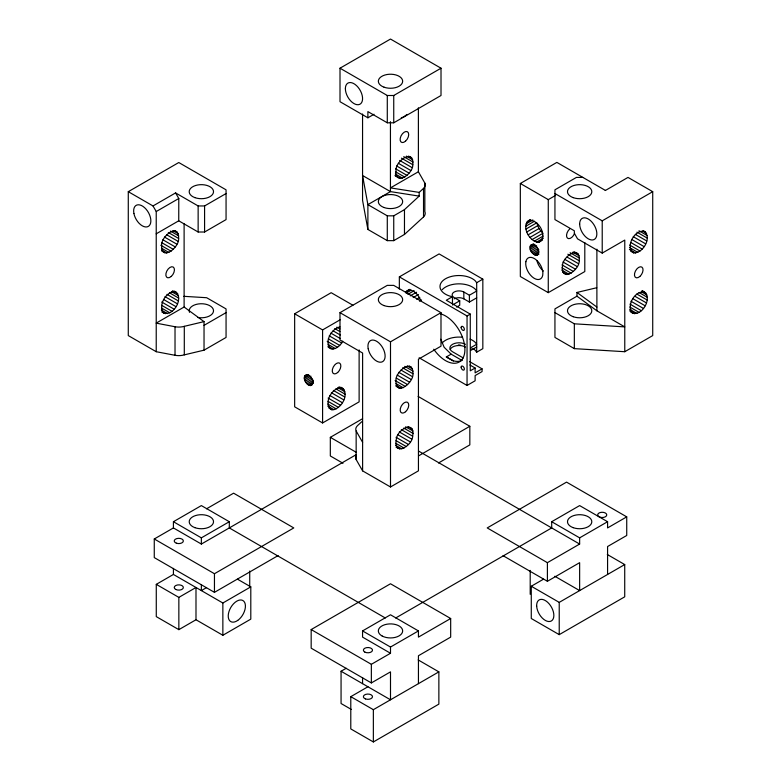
<?xml version="1.0" encoding="UTF-8"?>
<svg xmlns="http://www.w3.org/2000/svg" width="781" height="781" viewBox="0 0 781 781"><rect width="100%" height="100%" fill="white"/><g stroke="black" fill="none" stroke-linecap="round" stroke-linejoin="round"><path stroke-width="1.17" d="M156.229 351.714L156.229 211.534L152.998 205.95L128.279 191.677L128.279 335.586L156.229 351.714L175.022 355.287A12.154 7.019 0 0 0 184.296 354.867L204.036 350.171L226.06 337.451L226.06 308.915L206.662 297.717L183.847 296.321M156.171 233.841L178.742 220.808L178.79 198.501L175.569 192.917L152.998 205.95M530.035 247.948C530.084 240.382 539.29 247.011 538.568 251.716C538.519 259.292 529.313 252.663 530.035 247.948L535.249 244.941M178.644 238.469C178.937 222.038 160.857 236.379 161.638 245.341C161.355 261.781 179.425 247.431 178.644 238.469L168.315 232.504M412.973 373.757C413.256 357.317 395.186 371.668 395.967 380.63C395.684 397.07 413.754 382.719 412.973 373.757L402.645 367.792M412.817 164.723C414.369 147.941 395.684 160.652 396.035 170.092C394.483 186.864 413.159 174.163 412.817 164.723L401.454 158.162M579.238 260.795C580.791 244.023 562.105 256.734 562.447 266.175C560.895 282.947 579.58 270.246 579.238 260.795L567.846 254.225M630.872 312.175C641.552 318.99 654.429 296.097 642.499 290.835M528.22 220.74C538.265 217.772 549.004 237.522 538.607 242.344C529.127 241.856 520.117 225.035 530.182 219.607M161.735 311.853C172.259 319.546 185.644 296.946 174.397 291.108M342.888 388.382C332.872 384.916 322.016 404.451 331.935 409.791C341.541 409.752 350.737 392.726 340.819 387.191M412.661 436.208C415.717 419.28 396.553 429.599 396.26 439.723C393.204 456.641 412.378 446.322 412.661 436.208L401.307 429.648M645.477 231.869C635.558 227.496 624.497 246.786 633.635 252.868C643.329 253.61 652.799 236.477 643.407 230.678M304.356 377.086C306.533 370.711 314.05 378.931 312.898 383.178C310.711 389.553 303.204 381.333 304.356 377.086L308.534 374.675M328.098 347.047C333.419 352.016 340.262 346.276 342.752 341.19M409.332 289.38L405.866 291.85L410.054 289.439M419.172 196.119L390.441 191.609L362.56 175.51L367.89 204.632L387.288 215.829L393.741 215.829L404.47 209.63L419.172 196.119L419.172 192.399L423.527 188.397A12.154 7.019 0 0 0 424.844 183.076L418.391 171.752L418.391 107.798M362.56 114.006L362.56 200.326L367.89 229.448L387.288 240.646L393.741 240.646L404.47 234.446L423.527 216.942A12.154 7.019 0 0 0 424.844 211.622L424.844 183.076M361.828 421.681L357.473 425.684A12.154 7.019 0 0 0 356.156 431.005L356.156 459.55L362.609 470.875L390.5 486.973L418.44 470.845L418.44 359.201L440.992 346.178L440.992 312.673L393.712 285.377L387.259 285.377L339.989 312.664L339.989 339.969L362.609 353.032L362.609 470.875M407.126 114.426L403.445 117.072L401.268 117.706M476.693 346.979L471.021 350.269L471.021 347.545L476.693 344.255L475.092 342.215A18.998 10.963 0 0 0 470.006 339.11M367.89 117.804L340.008 101.706L340.008 68.201L390.5 39.05L441.011 68.211L441.011 95.507L393.741 122.802L387.288 122.802L367.89 111.605L367.89 117.804L374.04 114.26M128.279 191.677L178.781 162.526L226.06 189.832L226.06 219.607L204.583 232.006L198.14 232.006L178.742 220.808M156.229 211.534L178.79 198.501M340.008 68.201L387.288 95.497L393.741 95.497L441.011 68.211M175.569 192.917L198.14 205.95L204.583 205.95L226.06 193.551M184.111 223.805L184.111 307.011L156.171 323.139L175.022 326.741A12.154 7.019 0 0 0 184.296 326.331L204.036 321.626L204.036 350.171M418.391 171.752L390.441 187.889L419.172 192.399M204.036 325.355L226.06 312.634M359.123 349.908L359.123 401.854L322.592 422.951L294.652 406.813L294.652 313.786L331.173 292.699L352.914 305.244M584.803 242.559L584.803 271.554L548.272 292.65L520.331 276.513L520.331 183.486L556.863 162.399L605.431 190.437M399.345 289.068L399.345 276.874L439.107 253.923L482.834 279.159L482.834 348.658L476.693 352.192L475.092 350.161A18.998 10.963 0 0 0 472.808 348.453M294.652 313.786L322.592 329.924L340.331 319.673M520.331 183.486L548.272 199.624L555.584 195.406M526.863 221.999L530.768 219.744M406.061 293.148L411.294 290.132M526.003 223.903L532.837 219.949M407.858 294.339L414.135 290.717M525.711 226.305L534.497 221.228M410.24 295.872L416.527 292.25M526.003 229.038L536.742 222.839L538.968 228.569L542.824 233.363L532.076 239.572M413.198 297.551L418.431 294.535M526.863 231.928L537.601 225.729M416.654 299.191L419.797 297.376M528.22 234.778L538.968 228.569M605.285 190.525L628.002 177.414L652.721 191.677L652.721 335.586L624.771 351.714L574.338 348.638L554.94 337.431L554.94 308.895L576.964 296.184L576.964 292.455L596.704 287.75M419.485 301.193L421.574 299.982M530.006 237.385L540.755 231.176M534.302 241.192L543.098 236.116M304.629 375.993L306.718 374.782M530.358 245.595L533.482 243.789M536.527 242.139L543.371 238.185M530.045 246.669L534.224 244.258M538.607 242.344L542.512 240.089M304.375 378.394L309.588 375.378M530.309 249.364L536.567 245.751M304.678 379.81L310.936 376.198M530.855 250.818L537.123 247.196M305.254 381.255L311.512 377.643M452.463 303.819L452.463 296.692L446.293 300.255L470.269 314.099L470.269 370.809L475.121 368.007L475.121 372.859L482.072 368.847L482.072 371.58L475.121 375.583L475.121 380.796L467.048 385.453L419.133 357.796M476.693 352.192L476.693 282.702L482.834 279.159M531.636 252.195L537.904 248.583M306.054 382.622L312.312 379.01M532.603 253.415L538.87 249.803M307.031 383.822L313.298 380.21M308.124 384.769L313.337 381.763M533.687 254.391L538.9 251.375M309.247 385.404L313.415 382.993M534.809 255.055L538.978 252.644M310.321 385.668L312.41 384.467M535.893 255.367L537.982 254.157M536.869 255.299L538.958 254.098M452.463 305.01L459.726 300.812L459.726 305.293L456.612 307.089M459.726 300.812L454.151 297.6A6.844 3.944 0 0 1 454.151 292.016A6.844 3.944 0 0 1 463.826 292.016L469.401 295.228L476.693 291.02L475.092 288.98A18.998 10.963 0 0 0 442.202 289.673M339.989 312.664L390.5 341.824L440.992 312.673M554.94 193.532L602.219 220.828L652.721 191.677M454.151 298.84A6.844 3.944 0 0 1 463.826 298.84L469.401 302.062L476.693 297.844M399.345 276.874L467.048 315.963L470.269 314.099M582.86 177.414L576.417 177.414L554.94 189.812L554.94 219.588L574.338 230.785L574.338 233.275L577.559 238.859L602.219 253.093L624.771 240.079L624.771 351.714M462.459 360.129A27.355 15.796 60 0 1 453.79 360.91L446.293 356.966L451.135 354.164L461.561 360.187M356.156 454.688L201.361 544.054L173.421 527.927L173.421 521.718L201.361 505.59L229.302 521.718L229.302 527.927L385.297 617.986M278.124 555.574L214.453 592.34L154.267 557.595L154.267 538.978L173.421 527.927M206.565 508.792L233.597 493.182L293.783 527.927L214.453 573.723L154.267 538.978M342.986 463.27L330.324 455.958L330.324 437.34L362.56 418.723M173.421 521.718L201.361 537.855L229.302 521.718M156.278 584.354L173.421 574.455L222.858 603L250.799 586.863L250.799 619.128L222.858 635.265L195.992 619.753L178.849 629.652L156.278 616.619L156.278 584.354L178.849 597.387L195.992 587.488L195.992 619.753M418.577 455.87L469.83 426.28L469.83 444.897L438.512 462.977M206.535 587.605L201.361 590.592L201.361 584.52M351.401 709.48L341.063 703.515L341.063 671.25L390.5 699.786L390.5 671.865L371.356 682.926L311.17 648.181L311.17 629.564L390.5 583.768L450.676 618.513L450.676 637.12L418.44 655.737L418.44 683.658M418.44 630.921L390.5 647.049L390.5 653.258L362.56 637.12L362.56 630.921L390.5 614.784L418.44 630.921L418.44 637.12L450.676 618.513M395.703 617.986L551.698 527.927L551.698 521.718L579.639 505.59L607.579 521.718L607.579 527.927L626.733 516.866L626.733 535.483L607.579 546.534L607.579 574.455M341.063 671.25L346.237 668.263M551.698 521.718L579.639 537.855L607.579 521.718M311.17 629.564L371.356 664.309L390.5 653.258M626.733 516.866L566.547 482.121L487.217 527.927L547.403 562.671L579.639 544.054L579.639 537.855M607.286 554.49L624.722 564.565L624.722 596.821L559.225 634.641L531.275 618.513L531.275 586.248L543.527 579.17M503.052 555.682L547.403 581.279L579.639 562.671L579.639 590.592L554.803 576.251M418.167 659.916L438.863 671.865L438.863 704.13L373.357 741.95L350.786 728.917L350.786 696.662L367.929 686.763M350.786 696.662L373.357 709.685L438.863 671.865M531.275 586.248L559.225 602.376L624.722 564.565M407.233 290.591C413.549 288.453 418.616 295.355 420.764 300.451M339.989 326.907C331.495 328.498 323.344 342.605 331.203 348.843M554.94 312.615L574.338 323.812L624.771 326.897L596.889 310.799L576.964 296.184M452.463 296.692L450.09 296.184A18.998 10.963 0 0 1 445.082 279.022A18.998 10.963 0 0 1 475.092 280.672L476.693 282.702M644.569 292.026C634.846 290.2 625.552 306.367 632.942 313.366M176.467 292.299C166.714 289.409 157.362 305.537 163.805 313.044M642.499 231.039L646.629 233.421M638.985 230.785L647.244 235.559M636.954 232.162L647.283 238.127M635.383 234.398L646.746 240.958M633.264 236.692L645.653 243.848M631.702 239.455L644.1 246.611M630.814 242.5L642.177 249.061M629.691 245.058L640.02 251.023M629.515 247.587L637.774 252.361M629.398 249.412L635.597 252.995M630.531 251.082L633.635 252.868M408.58 156.102L411.675 157.889M573.957 251.58L578.096 253.971M641.875 290.796L646.004 293.178M406.432 156.112L412.622 159.695M572.834 252.185L579.043 255.777M641.787 291.996L646.951 294.984M403.718 156.659L413.012 162.018M570.12 252.722L579.434 258.101M639.083 292.543L647.342 297.307M636.818 294.046L647.146 300.002M399.657 160.437L412.046 167.593M567.084 257.105L578.467 263.675M635.012 296.321L646.375 302.882M398.369 163.307L410.757 170.463M564.761 259.37L577.179 266.546M632.688 298.596L645.086 305.752M396.641 165.963L409.039 173.118M563.033 262.025L575.451 269.201M630.97 301.251L643.368 308.407M395.645 168.833L406.999 175.383M562.037 264.896L573.42 271.466M629.974 304.121L641.328 310.672M395.498 171.742L404.792 177.111M561.9 267.815L571.214 273.194M629.828 307.031L639.122 312.4M395.323 173.997L402.557 178.175M561.734 270.07L568.978 274.258M629.652 309.286L636.886 313.464M395.284 175.52L400.448 178.507M562.73 272.198L566.869 274.58M629.613 310.809L634.777 313.796M395.108 175.725L397.168 176.926M469.908 365L475.121 368.007M446.293 356.966L453.38 361.056M174.993 230.815L177.053 232.016M409.312 366.104L411.382 367.304M172.982 230.668L178.146 233.656M407.301 365.957L412.466 368.935M170.424 231.078L178.683 235.852M336.826 327.151L339.93 328.947M404.753 366.367L413.012 371.141M334.717 328.576L339.891 331.564M166.665 234.759L178.029 241.319M333.057 330.822L340.301 335.01M400.995 370.048L412.358 376.608M164.479 237.043L176.867 244.199M330.871 333.116L340.184 338.495M398.808 372.332L411.196 379.488M162.858 239.777L175.256 246.933M329.25 335.85L341.668 343.015M397.187 375.065L409.586 382.221M161.931 242.764L173.294 249.324M328.323 338.837L339.706 345.407M396.26 378.053L407.623 384.613M160.788 245.244L171.117 251.209M327.18 341.317L337.529 347.291M395.118 380.532L405.446 386.497M161.638 248.28L168.872 252.458M328.04 344.353L335.283 348.541M395.967 383.569L403.201 387.747M418.099 396.416L469.83 426.28M161.55 250.008L166.714 252.985M327.952 346.081L333.126 349.068M395.879 385.297L401.043 388.274M161.687 250.974L164.791 252.761M396.016 386.263L399.12 388.05M172.591 290.698L177.756 293.685M339.003 386.771L344.177 389.758M407.955 426.582L412.085 428.974M171.293 291.498L178.527 295.667M337.695 387.571L344.938 391.75M405.622 426.787L412.856 430.956M169.428 292.768L178.722 298.137M335.83 388.84L345.143 394.22M403.757 428.056L413.051 433.426M166.978 294.359L178.332 300.919M333.37 390.422L344.753 396.992M164.996 296.653L177.385 303.809M331.388 392.726L343.806 399.892M399.325 431.942L411.714 439.098M163.551 299.474L175.95 306.63M329.943 395.537L342.361 402.713M397.88 434.763L410.279 441.919M161.716 302.022L174.114 309.178M328.108 398.085L340.526 405.261M396.045 437.311L408.443 444.467M418.577 451.067L579.639 544.054M161.677 305.322L172.005 311.287M328.069 401.395L338.417 407.37M396.006 440.611L406.335 446.576M161.501 308.036L169.77 312.8M327.903 404.099L336.181 408.883M395.83 443.325L404.099 448.089M161.355 310.057L167.554 313.63M327.766 406.13L333.975 409.713M395.684 445.346L401.883 448.919M162.419 311.922L165.523 313.718M328.83 408.004L331.935 409.791M396.748 447.21L399.852 448.997M396.065 447.142L398.125 448.333M330.324 437.34L356.195 452.277M362.56 630.921L390.5 647.049M237.492 579.19L250.799 586.863M463.328 358.001L452.541 351.762A9.118 5.262 0 0 1 452.541 344.323A9.118 5.262 0 0 1 465.437 344.323M469.576 361.613L482.072 368.847M451.135 354.164L444.155 347.291L440.826 339.237M576.964 292.455L596.889 307.07M184.111 307.011L204.036 321.626M356.156 431.005L362.609 442.329M602.219 220.828L602.219 253.093M596.889 249.188L596.889 310.799M574.338 323.812L574.338 348.638M559.225 602.376L559.225 634.641M548.272 199.624L548.272 292.65M547.403 562.671L547.403 581.279M530.201 570.413L530.201 594.312M469.401 295.228L469.401 302.062M467.048 315.963L467.048 385.453M463.826 292.016L463.826 298.84M423.527 188.397L423.527 216.942M404.47 209.63L404.47 234.446M393.741 95.497L393.741 122.802M393.741 215.829L393.741 240.646M390.441 121.651L390.441 191.609L367.89 204.632L367.89 229.448M390.5 341.824L390.5 486.973M387.288 95.497L387.288 122.802M387.288 215.829L387.288 240.646M373.357 709.685L373.357 741.95M371.356 664.309L371.356 682.926M362.56 677.586L362.56 683.658M322.592 329.924L322.592 422.951M249.725 571.038L249.725 586.57M222.858 603L222.858 635.265M214.453 573.723L214.453 592.34M204.583 205.95L204.583 232.006M201.361 537.855L201.361 544.054M198.14 205.95L198.14 232.006M184.296 326.331L184.296 354.867M178.849 597.387L178.849 629.652M175.022 326.741L175.022 355.287M173.421 568.392L173.421 574.455M356.156 459.55A12.154 7.019 0 0 1 356.224 455.909M189.51 312.341A12.154 7.019 0 0 1 200.727 303.75A12.154 7.019 0 0 1 213.428 311.629A12.154 7.019 0 0 1 197.798 317.476M543.4 271.036A12.154 7.019 60 0 1 536.918 260.766M574.552 233.431A6.082 3.514 -60 0 1 567.426 238.098A6.082 3.514 -60 0 1 569.72 228.95M458.301 345.026A18.998 10.963 0 0 1 460.292 345.046M442.202 342.908A18.998 10.963 0 0 1 462.274 337.236M440.552 313.835A27.355 15.796 60 0 1 464.529 353.608A27.355 15.796 60 0 1 433.777 349.224M450.178 349.41A9.118 5.262 0 0 1 465.437 347.047M525.867 261.674L525.73 264.173A12.154 7.019 60 0 0 533.765 278.046A12.154 7.019 60 0 0 542.736 275.224L542.883 272.725A12.154 7.019 60 0 0 534.839 258.853A12.154 7.019 60 0 0 525.867 261.674M237.727 620.417A12.154 7.019 -60 0 0 243.779 601.214A12.154 7.019 -60 0 0 228.97 611.562A12.154 7.019 -60 0 0 237.727 620.417M175.715 589.43A4.559 2.636 0 0 0 183.242 588.054A4.559 2.636 0 0 0 177.414 584.979A4.559 2.636 0 0 0 175.715 589.43M176.369 543.185A4.559 2.636 0 0 0 183.35 541.048A4.559 2.636 0 0 0 176.662 538.626A4.559 2.636 0 0 0 176.369 543.185M194.899 527.663A12.154 7.019 0 0 0 213.516 521.981A12.154 7.019 0 0 0 195.67 515.519A12.154 7.019 0 0 0 194.899 527.663M536.674 606.144A12.154 7.019 60 0 0 550.029 621.461A12.154 7.019 60 0 0 549.053 603.733A12.154 7.019 60 0 0 536.674 606.144M599.788 517.129A4.559 2.636 0 0 0 606.759 514.991A4.559 2.636 0 0 0 600.072 512.57A4.559 2.636 0 0 0 599.788 517.129M573.176 527.663A12.154 7.019 0 0 0 591.793 521.981A12.154 7.019 0 0 0 573.947 515.519A12.154 7.019 0 0 0 573.176 527.663M365.479 698.907A4.559 2.636 0 0 0 372.488 696.808A4.559 2.636 0 0 0 365.83 694.348A4.559 2.636 0 0 0 365.479 698.907M364.825 652.076A4.559 2.636 0 0 0 372.381 650.739A4.559 2.636 0 0 0 366.592 647.634A4.559 2.636 0 0 0 364.825 652.076M382.221 636.056A12.154 7.019 0 0 0 402.352 632.483A12.154 7.019 0 0 0 386.927 624.204A12.154 7.019 0 0 0 382.221 636.056M573.195 197.632A12.154 7.019 0 0 0 591.793 191.931A12.154 7.019 0 0 0 573.937 185.478A12.154 7.019 0 0 0 573.195 197.632M573.195 316.715A12.154 7.019 0 0 0 591.793 311.014A12.154 7.019 0 0 0 573.937 304.561A12.154 7.019 0 0 0 573.195 316.715M579.658 224.088A12.154 7.019 60 0 0 592.662 239.962A12.154 7.019 60 0 0 592.437 222.644A12.154 7.019 60 0 0 579.658 224.088M639.854 276.464A6.082 3.514 -60 0 0 641.787 267.043A6.082 3.514 -60 0 0 634.592 273.428A6.082 3.514 -60 0 0 639.854 276.464M405.583 411.724A6.082 3.514 -60 0 0 407.506 402.303A6.082 3.514 -60 0 0 400.321 408.678A6.082 3.514 -60 0 0 405.583 411.724M384.047 305.586A12.154 7.019 0 0 0 402.654 299.884A12.154 7.019 0 0 0 384.799 293.441A12.154 7.019 0 0 0 384.047 305.586M368.193 348.726A12.154 7.019 60 0 0 382.505 361.72A12.154 7.019 60 0 0 378.892 342.957A12.154 7.019 60 0 0 368.193 348.726M405.524 141.176A6.082 3.514 -60 0 0 407.457 131.755A6.082 3.514 -60 0 0 400.262 138.139A6.082 3.514 -60 0 0 405.524 141.176M384.047 87.189A12.154 7.019 0 0 0 402.654 81.488A12.154 7.019 0 0 0 384.799 75.044A12.154 7.019 0 0 0 384.047 87.189M345.378 88.849A12.154 7.019 60 0 0 358.401 104.703A12.154 7.019 60 0 0 358.147 87.365A12.154 7.019 60 0 0 345.378 88.849M384.047 207.521A12.154 7.019 0 0 0 402.654 201.81A12.154 7.019 0 0 0 384.799 195.367A12.154 7.019 0 0 0 384.047 207.521M194.908 197.632A12.154 7.019 0 0 0 213.516 191.931A12.154 7.019 0 0 0 195.66 185.478A12.154 7.019 0 0 0 194.908 197.632M133.912 213.486A12.154 7.019 60 0 0 148.244 226.461A12.154 7.019 60 0 0 144.612 207.687A12.154 7.019 60 0 0 133.912 213.486M171.254 276.435A6.082 3.514 -60 0 0 173.177 267.014A6.082 3.514 -60 0 0 165.992 273.389A6.082 3.514 -60 0 0 171.254 276.435M337.675 372.508A6.082 3.514 -60 0 0 339.598 363.097A6.082 3.514 -60 0 0 332.403 369.472A6.082 3.514 -60 0 0 337.675 372.508M461.141 327.473A2.284 1.318 60 0 0 463.582 330.451A2.284 1.318 60 0 0 463.533 327.2A2.284 1.318 60 0 0 461.141 327.473M461.141 367.148A2.284 1.318 60 0 0 463.553 370.165A2.284 1.318 60 0 0 463.553 366.933A2.284 1.318 60 0 0 461.141 367.148"/></g></svg>
